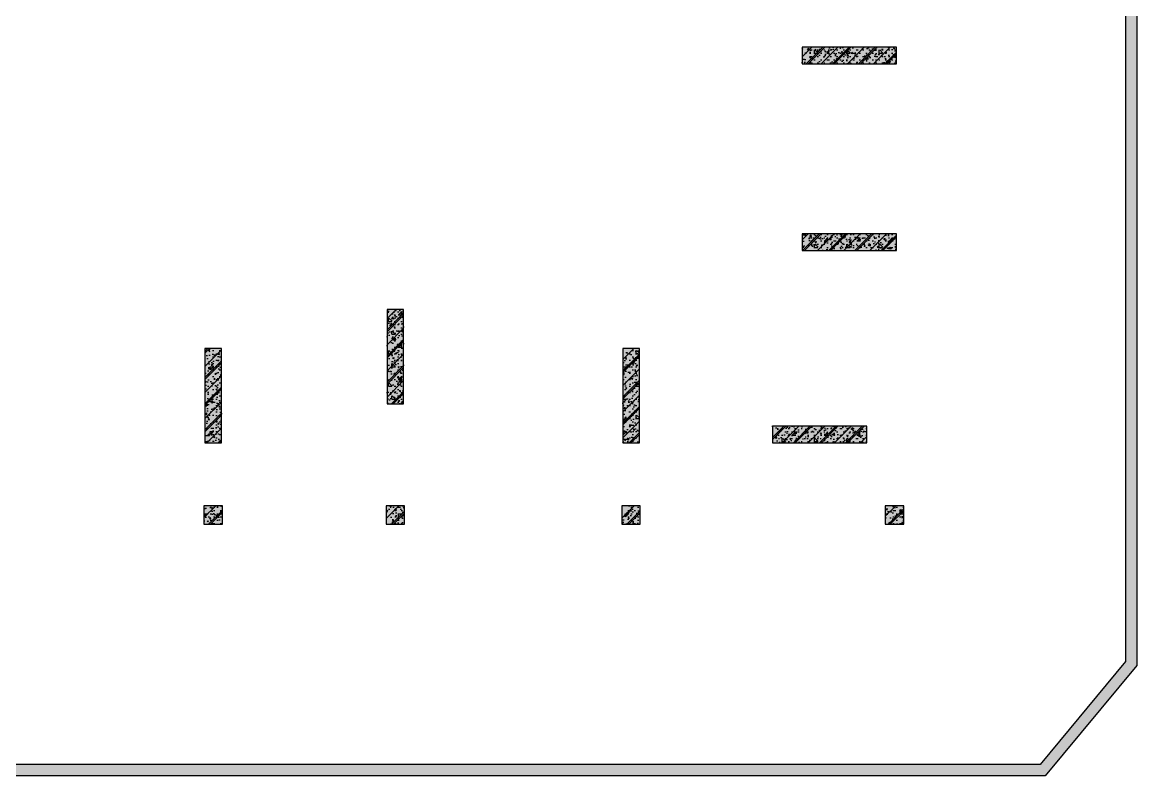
# Model space of a CAD drawing. Header units: millimetres. Extents: x 379264 to 1158416, y -283062 to 356890.
# Drawn here: x 480372 to 510511, y 86217 to 106586 of the extents above; entities that cross this region are included whole.
import ezdxf

# ---------------------------------------------------------------- set-up
doc = ezdxf.new("R2010")
doc.units = ezdxf.units.MM
for name, color, linetype in [('mb_cot ham 2$0$Concrete Hatch', 218, 'Continuous'), ('mb_cot ham 2$0$Concrete Line', 6, 'Continuous'), ('mb_cot ham 2$0$Concrete Solid', 216, 'Continuous')]:
    doc.layers.add(name, color=color, linetype=linetype)

# ---------------------------------------------------------------- blocks, each defined once
blk = doc.blocks.new('*U1615')
at = {"layer": 'mb_cot ham 2$0$Concrete Hatch'}
h = blk.add_hatch(dxfattribs=at)
h.set_pattern_fill('CONCRETE', color=256, scale=50, style=0, pattern_type=2)
h.set_pattern_definition([(45, (-199.9999999995343, -2300), (-176.7766952966369, 176.7766952966369), []), (45, (-199.9999999995343, -2250), (-353.5533905932737, 353.5533905932738), []), (49.99999999999999, (-199.9999999995343, -2300), (358.6300913003767, -31.37606749129755), [37.5, -412.5]), (355, (-199.9999999995343, -2300), (-69.3756668065, 376.0960668500059), [30, -330]), (100.4514, (-170.1141599995343, -2302.614669999999), (289.2546908570108, 344.7197710304768), [31.870095, -350.571056]), (46.18420000000001, (-199.9999999995343, -2200), (533.6205243128222, -82.75950716450905), [56.25, -618.75]), (96.6356, (-155.5316274995344, -2206.8966535), (467.3313527743517, 487.0589354502209), [47.805144, -525.8565]), (351.1842, (-199.9999999995343, -2200), (467.3309725668136, 487.0593004626623), [45, -495]), (21, (-149.9999999995343, -2225), (298.4535260592309, -201.3094453326694), [37.5, -412.5]), (326.0000000000001, (-149.9999999995343, -2225), (121.6576659607909, 362.5750225234265), [30, -330]), (71.4514, (-125.1288834995343, -2241.775803), (420.111314290745, 161.2652483549762), [31.870095, -350.571056]), (37.50000000000001, (-199.9999999995343, -2300), (6.079927658645334, 166.4469269156558), [0, -326, 0, -335, 0, -331.25]), (7.499999999999999, (-199.9999999995343, -2300), (131.5347687210743, 197.2058559411801), [0, -191, 0, -318.5, 0, -126.25]), (327.5, (-311.4999999995343, -2300), (266.9112180862045, -11.2774358671899), [0, -125, 0, -390, 0, -517.5]), (317.5, (-361.4999999995343, -2300), (291.5930846711931, 50.05249116615882), [0, -162.5, 0, -259, 0, -367.5]), (0, (-24.99999999953434, -2125), (0, 875), [87.5, -787.5]), (0, (237.5000000004657, -1950), (0, 875), [87.5, -787.5]), (0, (62.50000000046566, -1600), (0, 875), [87.5, -350, 87.5, -350]), (90, (-24.99999999953434, -2125), (-875, 5.35782974626967e-14), [87.5, -787.5]), (90, (62.50000000046566, -1600), (-875, 5.35782974626967e-14), [87.5, -787.5]), (90, (325.0000000004657, -1950), (-875, 5.35782974626967e-14), [87.5, -787.5]), (90, (500.0000000004657, -1687.5), (-875, 5.35782974626967e-14), [87.5, -787.5]), (135, (62.50000000046566, -2125), (-875.016357447105, 8.881784197001252e-14), [123.76, -1113.7]), (135, (150.0000000004657, -1600), (-875.016357447105, 8.881784197001252e-14), [123.76, -1113.7]), (45, (237.5000000004657, -1950), (8.881784197001252e-14, 875.016357447105), [123.76, -247.485, 123.76, -742.455]), (0, (-374.9999999995343, -2300), (87.5, 87.5), [-175, 0])])
h.paths.add_polyline_path([(-300, 150), (-300, -2400), (150.0000000004657, -2400), (150.0000000004657, 150)])
at = {"layer": 'mb_cot ham 2$0$Concrete Solid'}
blk.add_hatch(color=256, dxfattribs=at).paths.add_polyline_path([(-300, 150), (-300, -2400), (150.0000000004657, -2400), (150.0000000004657, 150)])
at = {"layer": 'mb_cot ham 2$0$Concrete Line'}
blk.add_lwpolyline([(-300, 150), (-300, -2400), (150.0000000004657, -2400), (150.0000000004657, 150)], close=True, dxfattribs=at)
blk = doc.blocks.new('*U1607')
at = {"layer": 'mb_cot ham 2$0$Concrete Hatch'}
h = blk.add_hatch(dxfattribs=at)
h.set_pattern_fill('CONCRETE', color=256, scale=50, style=0, pattern_type=2)
h.set_pattern_definition([(45, (100, -2300), (-176.7766952966369, 176.7766952966369), []), (45, (100, -2250), (-353.5533905932737, 353.5533905932738), []), (49.99999999999999, (100, -2300), (358.6300913003767, -31.37606749129755), [37.5, -412.5]), (355, (100, -2300), (-69.3756668065, 376.0960668500059), [30, -330]), (100.4514, (129.88584, -2302.614669999999), (289.2546908570108, 344.7197710304768), [31.870095, -350.571056]), (46.18420000000001, (100, -2200), (533.6205243128222, -82.75950716450905), [56.25, -618.75]), (96.6356, (144.4683725, -2206.8966535), (467.3313527743517, 487.0589354502209), [47.805144, -525.8565]), (351.1842, (100, -2200), (467.3309725668136, 487.0593004626623), [45, -495]), (21, (150, -2225), (298.4535260592309, -201.3094453326694), [37.5, -412.5]), (326.0000000000001, (150, -2225), (121.6576659607909, 362.5750225234265), [30, -330]), (71.4514, (174.8711165, -2241.775803), (420.111314290745, 161.2652483549762), [31.870095, -350.571056]), (37.50000000000001, (100, -2300), (6.079927658645334, 166.4469269156558), [0, -326, 0, -335, 0, -331.25]), (7.499999999999999, (100, -2300), (131.5347687210743, 197.2058559411801), [0, -191, 0, -318.5, 0, -126.25]), (327.5, (-11.5, -2300), (266.9112180862045, -11.2774358671899), [0, -125, 0, -390, 0, -517.5]), (317.5, (-61.5, -2300), (291.5930846711931, 50.05249116615882), [0, -162.5, 0, -259, 0, -367.5]), (0, (275, -2125), (0, 875), [87.5, -787.5]), (0, (537.5, -1950), (0, 875), [87.5, -787.5]), (0, (362.5, -1600), (0, 875), [87.5, -350, 87.5, -350]), (90, (275, -2125), (-875, 5.35782974626967e-14), [87.5, -787.5]), (90, (362.5, -1600), (-875, 5.35782974626967e-14), [87.5, -787.5]), (90, (625, -1950), (-875, 5.35782974626967e-14), [87.5, -787.5]), (90, (800, -1687.5), (-875, 5.35782974626967e-14), [87.5, -787.5]), (135, (362.5, -2125), (-875.016357447105, 8.881784197001252e-14), [123.76, -1113.7]), (135, (450, -1600), (-875.016357447105, 8.881784197001252e-14), [123.76, -1113.7]), (45, (537.5, -1950), (8.881784197001252e-14, 875.016357447105), [123.76, -247.485, 123.76, -742.455]), (0, (-75, -2300), (87.5, 87.5), [-175, 0])])
h.paths.add_polyline_path([(-150, 150), (-150, -2400), (300, -2400), (300, 150)])
at = {"layer": 'mb_cot ham 2$0$Concrete Solid'}
blk.add_hatch(color=256, dxfattribs=at).paths.add_polyline_path([(-150, 150), (-150, -2400), (300, -2400), (300, 150)])
at = {"layer": 'mb_cot ham 2$0$Concrete Line'}
blk.add_lwpolyline([(-150, 150), (-150, -2400), (300, -2400), (300, 150)], close=True, dxfattribs=at)
blk = doc.blocks.new('*U1605')
at = {"layer": 'mb_cot ham 2$0$Concrete Hatch'}
h = blk.add_hatch(dxfattribs=at)
h.set_pattern_fill('CONCRETE', color=256, scale=50, style=0, pattern_type=2)
h.set_pattern_definition([(45, (0, -2300), (-176.7766952966369, 176.7766952966369), []), (45, (0, -2250), (-353.5533905932737, 353.5533905932738), []), (49.99999999999999, (0, -2300), (358.6300913003767, -31.37606749129755), [37.5, -412.5]), (355, (0, -2300), (-69.3756668065, 376.0960668500059), [30, -330]), (100.4514, (29.88584, -2302.614669999999), (289.2546908570108, 344.7197710304768), [31.870095, -350.571056]), (46.18420000000001, (0, -2200), (533.6205243128222, -82.75950716450905), [56.25, -618.75]), (96.6356, (44.46837249999999, -2206.8966535), (467.3313527743517, 487.0589354502209), [47.805144, -525.8565]), (351.1842, (0, -2200), (467.3309725668136, 487.0593004626623), [45, -495]), (21, (50, -2225), (298.4535260592309, -201.3094453326694), [37.5, -412.5]), (326.0000000000001, (50, -2225), (121.6576659607909, 362.5750225234265), [30, -330]), (71.4514, (74.8711165, -2241.775803), (420.111314290745, 161.2652483549762), [31.870095, -350.571056]), (37.50000000000001, (0, -2300), (6.079927658645334, 166.4469269156558), [0, -326, 0, -335, 0, -331.25]), (7.499999999999999, (0, -2300), (131.5347687210743, 197.2058559411801), [0, -191, 0, -318.5, 0, -126.25]), (327.5, (-111.5, -2300), (266.9112180862045, -11.2774358671899), [0, -125, 0, -390, 0, -517.5]), (317.5, (-161.5, -2300), (291.5930846711931, 50.05249116615882), [0, -162.5, 0, -259, 0, -367.5]), (0, (175, -2125), (0, 875), [87.5, -787.5]), (0, (437.5, -1950), (0, 875), [87.5, -787.5]), (0, (262.5, -1600), (0, 875), [87.5, -350, 87.5, -350]), (90, (175, -2125), (-875, 5.35782974626967e-14), [87.5, -787.5]), (90, (262.5, -1600), (-875, 5.35782974626967e-14), [87.5, -787.5]), (90, (525, -1950), (-875, 5.35782974626967e-14), [87.5, -787.5]), (90, (700, -1687.5), (-875, 5.35782974626967e-14), [87.5, -787.5]), (135, (262.5, -2125), (-875.016357447105, 8.881784197001252e-14), [123.76, -1113.7]), (135, (350, -1600), (-875.016357447105, 8.881784197001252e-14), [123.76, -1113.7]), (45, (437.5, -1950), (8.881784197001252e-14, 875.016357447105), [123.76, -247.485, 123.76, -742.455]), (0, (-175, -2300), (87.5, 87.5), [-175, 0])])
h.paths.add_polyline_path([(-200, 150), (-200, -2400), (250, -2400), (250, 150)])
at = {"layer": 'mb_cot ham 2$0$Concrete Solid'}
blk.add_hatch(color=256, dxfattribs=at).paths.add_polyline_path([(-200, 150), (-200, -2400), (250, -2400), (250, 150)])
at = {"layer": 'mb_cot ham 2$0$Concrete Line'}
blk.add_lwpolyline([(-200, 150), (-200, -2400), (250, -2400), (250, 150)], close=True, dxfattribs=at)
blk = doc.blocks.new('*U1617')
at = {"layer": 'mb_cot ham 2$0$Concrete Hatch'}
h = blk.add_hatch(dxfattribs=at)
h.set_pattern_fill('CONCRETE', color=256, scale=50, style=0, pattern_type=2)
h.set_pattern_definition([(45, (1999.999999999913, -299.9999999999998), (-176.7766952966369, 176.7766952966369), []), (45, (1999.999999999913, -249.9999999999998), (-353.5533905932737, 353.5533905932738), []), (49.99999999999999, (1999.999999999913, -299.9999999999998), (358.6300913003767, -31.37606749129755), [37.5, -412.5]), (355, (1999.999999999913, -299.9999999999998), (-69.3756668065, 376.0960668500059), [30, -330]), (100.4514, (2029.885839999913, -302.6146699999998), (289.2546908570108, 344.7197710304768), [31.870095, -350.571056]), (46.18420000000001, (1999.999999999913, -199.9999999999998), (533.6205243128222, -82.75950716450905), [56.25, -618.75]), (96.6356, (2044.468372499913, -206.8966534999998), (467.3313527743517, 487.0589354502209), [47.805144, -525.8565]), (351.1842, (1999.999999999913, -199.9999999999998), (467.3309725668136, 487.0593004626623), [45, -495]), (21, (2049.999999999913, -224.9999999999998), (298.4535260592309, -201.3094453326694), [37.5, -412.5]), (326.0000000000001, (2049.999999999913, -224.9999999999998), (121.6576659607909, 362.5750225234265), [30, -330]), (71.4514, (2074.871116499913, -241.7758029999998), (420.111314290745, 161.2652483549762), [31.870095, -350.571056]), (37.50000000000001, (1999.999999999913, -299.9999999999998), (6.079927658645334, 166.4469269156558), [0, -326, 0, -335, 0, -331.25]), (7.499999999999999, (1999.999999999913, -299.9999999999998), (131.5347687210743, 197.2058559411801), [0, -191, 0, -318.5, 0, -126.25]), (327.5, (1888.499999999913, -299.9999999999998), (266.9112180862045, -11.2774358671899), [0, -125, 0, -390, 0, -517.5]), (317.5, (1838.499999999913, -299.9999999999998), (291.5930846711931, 50.05249116615882), [0, -162.5, 0, -259, 0, -367.5]), (0, (2174.999999999913, -124.9999999999998), (0, 875), [87.5, -787.5]), (0, (2437.499999999913, 50.00000000000017), (0, 875), [87.5, -787.5]), (0, (2262.499999999913, 400.0000000000002), (0, 875), [87.5, -350, 87.5, -350]), (90, (2174.999999999913, -124.9999999999998), (-875, 5.35782974626967e-14), [87.5, -787.5]), (90, (2262.499999999913, 400.0000000000002), (-875, 5.35782974626967e-14), [87.5, -787.5]), (90, (2524.999999999913, 50.00000000000017), (-875, 5.35782974626967e-14), [87.5, -787.5]), (90, (2699.999999999913, 312.5000000000002), (-875, 5.35782974626967e-14), [87.5, -787.5]), (135, (2262.499999999913, -124.9999999999998), (-875.016357447105, 8.881784197001252e-14), [123.76, -1113.7]), (135, (2349.999999999913, 400.0000000000002), (-875.016357447105, 8.881784197001252e-14), [123.76, -1113.7]), (45, (2437.499999999913, 50.00000000000017), (8.881784197001252e-14, 875.016357447105), [123.76, -247.485, 123.76, -742.455]), (0, (1824.999999999913, -299.9999999999998), (87.5, 87.5), [-175, 0])])
h.paths.add_polyline_path([(-250.0000000000871, 100), (-250.0000000000871, -349.9999999999998), (2300, -349.9999999999999), (2300, 100)])
at = {"layer": 'mb_cot ham 2$0$Concrete Solid'}
blk.add_hatch(color=256, dxfattribs=at).paths.add_polyline_path([(-250.0000000000871, 100), (-250.0000000000871, -349.9999999999998), (2300, -349.9999999999999), (2300, 100)])
at = {"layer": 'mb_cot ham 2$0$Concrete Line'}
blk.add_lwpolyline([(-250.0000000000871, 100), (-250.0000000000871, -349.9999999999998), (2300, -349.9999999999999), (2300, 100)], close=True, dxfattribs=at)
blk = doc.blocks.new('*U1647')
at = {"layer": 'mb_cot ham 2$0$Concrete Hatch'}
h = blk.add_hatch(dxfattribs=at)
h.set_pattern_fill('CONCRETE', color=256, scale=50, style=0, pattern_type=2)
h.set_pattern_definition([(45, (-150, -149.9999999999998), (-176.7766952966369, 176.7766952966369), []), (45, (-150, -99.99999999999983), (-353.5533905932737, 353.5533905932738), []), (49.99999999999999, (-150, -149.9999999999998), (358.6300913003767, -31.37606749129755), [37.5, -412.5]), (355, (-150, -149.9999999999998), (-69.3756668065, 376.0960668500059), [30, -330]), (100.4514, (-120.11416, -152.6146699999998), (289.2546908570108, 344.7197710304768), [31.870095, -350.571056]), (46.18420000000001, (-150, -49.99999999999983), (533.6205243128222, -82.75950716450905), [56.25, -618.75]), (96.6356, (-105.5316275, -56.89665349999984), (467.3313527743517, 487.0589354502209), [47.805144, -525.8565]), (351.1842, (-150, -49.99999999999983), (467.3309725668136, 487.0593004626623), [45, -495]), (21, (-100, -74.99999999999983), (298.4535260592309, -201.3094453326694), [37.5, -412.5]), (326.0000000000001, (-100, -74.99999999999983), (121.6576659607909, 362.5750225234265), [30, -330]), (71.4514, (-75.1288835, -91.77580299999983), (420.111314290745, 161.2652483549762), [31.870095, -350.571056]), (37.50000000000001, (-150, -149.9999999999998), (6.079927658645334, 166.4469269156558), [0, -326, 0, -335, 0, -331.25]), (7.499999999999999, (-150, -149.9999999999998), (131.5347687210743, 197.2058559411801), [0, -191, 0, -318.5, 0, -126.25]), (327.5, (-261.5, -149.9999999999998), (266.9112180862045, -11.2774358671899), [0, -125, 0, -390, 0, -517.5]), (317.5, (-311.5, -149.9999999999998), (291.5930846711931, 50.05249116615882), [0, -162.5, 0, -259, 0, -367.5]), (0, (25, 25.00000000000017), (0, 875), [87.5, -787.5]), (0, (287.5, 200.0000000000002), (0, 875), [87.5, -787.5]), (0, (112.5, 550.0000000000002), (0, 875), [87.5, -350, 87.5, -350]), (90, (25, 25.00000000000017), (-875, 5.35782974626967e-14), [87.5, -787.5]), (90, (112.5, 550.0000000000002), (-875, 5.35782974626967e-14), [87.5, -787.5]), (90, (375, 200.0000000000002), (-875, 5.35782974626967e-14), [87.5, -787.5]), (90, (550, 462.5000000000002), (-875, 5.35782974626967e-14), [87.5, -787.5]), (135, (112.5, 25.00000000000017), (-875.016357447105, 8.881784197001252e-14), [123.76, -1113.7]), (135, (200, 550.0000000000002), (-875.016357447105, 8.881784197001252e-14), [123.76, -1113.7]), (45, (287.5, 200.0000000000002), (8.881784197001252e-14, 875.016357447105), [123.76, -247.485, 123.76, -742.455]), (0, (-325, -149.9999999999998), (87.5, 87.5), [-175, 0])])
h.paths.add_polyline_path([(-300, 200), (-300, -299.9999999999998), (200, -299.9999999999999), (200, 200)])
at = {"layer": 'mb_cot ham 2$0$Concrete Solid'}
blk.add_hatch(color=256, dxfattribs=at).paths.add_polyline_path([(-300, 200), (-300, -299.9999999999998), (200, -299.9999999999999), (200, 200)])
at = {"layer": 'mb_cot ham 2$0$Concrete Line'}
blk.add_lwpolyline([(-300, 200), (-300, -299.9999999999998), (200, -299.9999999999999), (200, 200)], close=True, dxfattribs=at)

msp = doc.modelspace()

# ---------------------------------------------------------------- hatches: boundary and pattern name
at = {"layer": 'mb_cot ham 2$0$Concrete Hatch'}
h = msp.add_hatch(dxfattribs=at)
h.set_pattern_fill('BTCT', color=256, scale=100, style=0, pattern_type=2)
h.set_pattern_definition([(45, (404461.1062444114, 95217.43306572805), (-176.7766952966369, 176.7766952966369), []), (45, (404461.1062444114, 95327.43306572805), (-176.7766952966369, 176.7766952966369), []), (49.99999999999999, (404461.1062444114, 95217.43306572805), (717.2601826007534, -62.75213498259511), [75, -825]), (355, (404461.1062444114, 95217.43306572805), (-138.751333613, 752.1921337000118), [60, -660]), (100.4514, (404520.8779244114, 95212.20372572805), (578.5093817140216, 689.4395420609536), [63.74019000000001, -701.142112]), (46.18420000000002, (404461.1062444114, 95417.43306572805), (1067.241048625644, -165.5190143290181), [112.5, -1237.5]), (96.6356, (404550.0429894114, 95403.63975872805), (934.6627055487033, 974.1178709004417), [95.610288, -1051.713]), (351.1842, (404461.1062444114, 95417.43306572805), (934.6619451336272, 974.1186009253246), [90, -990]), (21, (404561.1062444114, 95367.43306572805), (596.9070521184617, -402.6188906653388), [75, -825]), (326.0000000000001, (404561.1062444114, 95367.43306572805), (243.3153319215817, 725.150045046853), [60, -660]), (71.4514, (404610.8484774114, 95333.88145972806), (840.22262858149, 322.5304967099524), [63.74019000000001, -701.142112]), (37.50000000000001, (404461.1062444114, 95217.43306572805), (12.15985531729067, 332.8938538313115), [0, -652, 0, -670, 0, -662.5]), (7.499999999999999, (404461.1062444114, 95217.43306572805), (263.0695374421486, 394.4117118823602), [0, -382, 0, -637, 0, -252.5]), (327.5, (404238.1062444114, 95217.43306572805), (533.822436172409, -22.55487173437976), [0, -250, 0, -780, 0, -1035]), (317.5, (404138.1062444114, 95217.43306572805), (583.1861693423863, 100.1049823323177), [0, -325, 0, -518, 0, -735]), (0, (404811.1062444114, 95567.43306572805), (0, 1750), [175, -1575]), (0, (405336.1062444114, 95917.43306572805), (0, 1750), [175, -1575]), (0, (404986.1062444114, 96617.43306572805), (0, 1750), [175, -700, 175, -700]), (90, (404811.1062444114, 95567.43306572805), (-1750, 1.071565949253934e-13), [175, -1575]), (90, (404986.1062444114, 96617.43306572805), (-1750, 1.071565949253934e-13), [175, -1575]), (90, (405511.1062444114, 95917.43306572805), (-1750, 1.071565949253934e-13), [175, -1575]), (90, (405861.1062444114, 96442.43306572805), (-1750, 1.071565949253934e-13), [175, -1575]), (135, (404986.1062444114, 95567.43306572805), (-1750.03271489421, 1.77635683940025e-13), [247.52, -2227.4]), (135, (405161.1062444114, 96617.43306572805), (-1750.03271489421, 1.77635683940025e-13), [247.52, -2227.4]), (45, (405336.1062444114, 95917.43306572805), (0, 1750.03271489421), [247.52, -494.97, 247.52, -1484.91]), (0, (404111.1062444114, 95217.43306572805), (175, 175), [-350, 0])])
h.paths.add_polyline_path([(510211.106244654, 89303.79867552417), (507895.8391907061, 86517.43306714878), (437111.1062444113, 86517.43306572782), (437111.1062444113, 179567.4330657281), (404461.1062444114, 179567.4330657281), (404461.1062444114, 180967.4330657281), (393861.1062444114, 180967.4330657281), (393861.1062444114, 258317.4330657281), (503994.8312905692, 258317.4330657281), (510211.106244654, 253327.8437337284), (510211.106244654, 222639.3033585841), (510211.1062445029, 222558.4043139775)], flags=16)
h.paths.add_polyline_path([(504100.339122829, 258617.4330657281), (393561.1062444114, 258617.4330657281), (393561.1062444114, 180667.4330657281), (404161.1062444114, 180667.4330657281), (404161.1062444114, 179267.4330657281), (436811.1062444113, 179267.4330657281), (436811.1062444113, 86217.43306572782), (508036.611793662, 86217.43306572782), (510511.106244654, 89195.42483760708), (510511.106244654, 253471.7315841722)])
at = {"layer": 'mb_cot ham 2$0$Concrete Solid'}
h = msp.add_hatch(color=256, dxfattribs=at)
h.paths.add_polyline_path([(510211.106244654, 89303.79867552417), (507895.8391907061, 86517.43306714878), (437111.1062444113, 86517.43306572782), (437111.1062444113, 179567.4330657281), (404461.1062444114, 179567.4330657281), (404461.1062444114, 180967.4330657281), (393861.1062444114, 180967.4330657281), (393861.1062444114, 258317.4330657281), (503994.8312905692, 258317.4330657281), (510211.106244654, 253327.8437337284)], flags=16)
h.paths.add_polyline_path([(504100.339122829, 258617.4330657281), (393561.1062444114, 258617.4330657281), (393561.1062444114, 180667.4330657281), (404161.1062444114, 180667.4330657281), (404161.1062444114, 179267.4330657281), (436811.1062444113, 179267.4330657281), (436811.1062444113, 86217.43306572782), (508036.611793662, 86217.43306572782), (510511.106244654, 89195.42483760708), (510511.106244654, 253471.7315841722)])

# ---------------------------------------------------------------- linework, layer by layer
at = {"layer": 'mb_cot ham 2$0$Concrete Line'}
for points in [[(436811.1062444113, 179267.4330657281), (404161.1062444114, 179267.4330657281), (404161.1062444114, 180667.4330657281), (393561.1062444114, 180667.4330657281), (393561.1062444114, 258617.4330657281), (504100.339122829, 258617.4330657281), (510511.106244654, 253471.7315841722), (510511.106244654, 89195.42483760708), (508036.611793662, 86217.43306572782), (436811.1062444113, 86217.43306572782)], [(437111.1062444113, 179567.4330657281), (404461.1062444114, 179567.4330657281), (404461.1062444114, 180967.4330657281), (393861.1062444114, 180967.4330657281), (393861.1062444114, 258317.4330657281), (503994.8312905692, 258317.4330657281), (510211.106244654, 253327.8437337283), (510211.106244654, 89303.79867552419), (507895.8391895253, 86517.43306572782), (437111.1062444113, 86517.43306572782)]]:
    msp.add_lwpolyline(points, close=True, dxfattribs=at)

# ---------------------------------------------------------------- block references
for p in [(485586.1062444114, 93317.43306574505), (490511.1062461475, 93317.4330657484), (496886.1062444117, 93317.43306572794), (504011.1062446614, 93317.43306573277)]:
    msp.add_blockref('*U1647', p)
for name, p in [('*U1617', (501711.106244411, 105817.4330657276)), ('*U1617', (501711.106244411, 100767.4330657276)), ('*U1607', (490386.1062461475, 98667.43306572805)), ('*U1605', (485511.1062444114, 97617.43306572782)), ('*U1615', (496911.1062444114, 97617.43306572759)), ('*U1617', (500911.106244411, 95567.43306572759))]:
    msp.add_blockref(name, p, dxfattribs=at)

doc.saveas('drawing.dxf')
